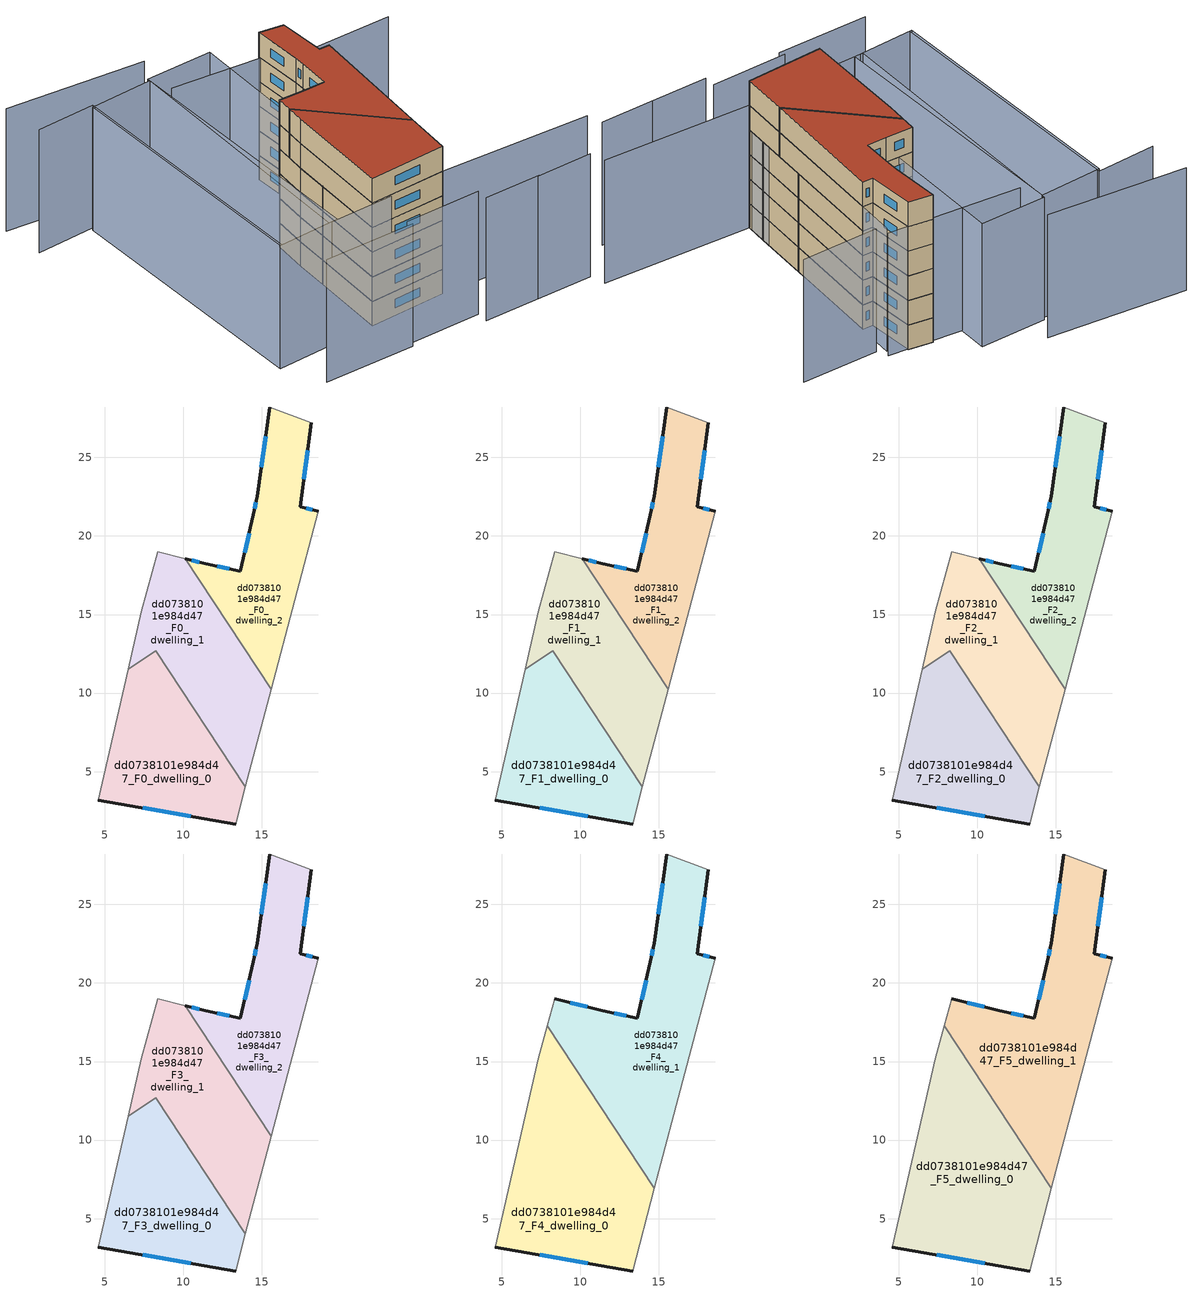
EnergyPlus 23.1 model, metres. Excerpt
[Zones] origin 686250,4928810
dd0738101e984d47_F0_dwelling_0
 floor ground (EU_floor_Construction): 13.33,1.67 13.95,4.04 8.26,12.68 6.5,11.52 4.59,3.19 z0
 wall outside (EU_wall_Construction): 13.33,1.67 4.59,3.19 z0:3
 wall adiabatic (EU_wall_Construction): 13.95,4.04 13.33,1.67 / 4.59,3.19 6.5,11.52 z0:3
 wall to dd0738101e984d47_F0_dwelling_1 (EU_wall_Construction): 6.5,11.52 8.26,12.68 13.95,4.04 z0:3
 window (EU_Window_Construction): 10.49,2.16 7.43,2.69 z0.98:2.02
dd0738101e984d47_F0_dwelling_1
 floor ground (EU_floor_Construction): 13.95,4.04 15.6,10.25 10.12,18.55 8.38,19 7.34,15.19 6.5,11.52 8.26,12.68 z0
 wall adiabatic (EU_wall_Construction): 6.5,11.52 7.34,15.19 8.38,19 10.12,18.55 / 15.6,10.25 13.95,4.04 z0:3
 wall to dd0738101e984d47_F0_dwelling_2 (EU_wall_Construction): 10.12,18.55 15.6,10.25 z0:3
dd0738101e984d47_F0_dwelling_2
 floor ground (EU_floor_Construction): 15.6,10.25 18.6,21.59 17.46,21.86 18.14,27.21 15.51,28.21 14.71,22.52 14.46,21.35 13.64,17.77 11.45,18.22 10.12,18.55 z0
 wall outside (EU_wall_Construction): 10.12,18.55 11.45,18.22 13.64,17.77 14.46,21.35 14.71,22.52 15.51,28.21 / 18.14,27.21 17.46,21.86 18.6,21.59 z0:3
 wall adiabatic (EU_wall_Construction): 15.51,28.21 18.14,27.21 / 18.6,21.59 15.6,10.25 z0:3
 window (EU_Window_Construction): 10.55,18.45 11.02,18.33 / 12.16,18.07 12.93,17.91 / 13.91,18.93 14.19,20.18 / 14.54,21.73 14.63,22.14 / 14.97,24.37 15.25,26.36 / 17.92,25.47 17.68,23.6 / 17.83,21.77 18.23,21.68 z0.98:2.02
dd0738101e984d47_F1_dwelling_0
 floor to dd0738101e984d47_F0_dwelling_0 (EU_floor_Construction): 13.33,1.67 13.95,4.04 8.26,12.68 6.5,11.52 4.59,3.19 z3
 wall outside (EU_wall_Construction): 13.33,1.67 4.59,3.19 z3:6
 wall adiabatic (EU_wall_Construction): 13.95,4.04 13.33,1.67 / 4.59,3.19 6.5,11.52 z3:6
 wall to dd0738101e984d47_F1_dwelling_1 (EU_wall_Construction): 6.5,11.52 8.26,12.68 13.95,4.04 z3:6
 window (EU_Window_Construction): 10.49,2.16 7.43,2.69 z3.98:5.02
dd0738101e984d47_F1_dwelling_1
 floor to dd0738101e984d47_F0_dwelling_1 (EU_floor_Construction): 13.95,4.04 15.6,10.25 10.12,18.55 8.38,19 7.34,15.19 6.5,11.52 8.26,12.68 z3
 wall adiabatic (EU_wall_Construction): 6.5,11.52 7.34,15.19 8.38,19 10.12,18.55 / 15.6,10.25 13.95,4.04 z3:6
 wall to dd0738101e984d47_F1_dwelling_2 (EU_wall_Construction): 10.12,18.55 15.6,10.25 z3:6
dd0738101e984d47_F1_dwelling_2
 floor to dd0738101e984d47_F0_dwelling_2 (EU_floor_Construction): 15.6,10.25 18.6,21.59 17.46,21.86 18.14,27.21 15.51,28.21 14.71,22.52 14.46,21.35 13.64,17.77 11.45,18.22 10.12,18.55 z3
 wall outside (EU_wall_Construction): 10.12,18.55 11.45,18.22 13.64,17.77 14.46,21.35 14.71,22.52 15.51,28.21 / 18.14,27.21 17.46,21.86 18.6,21.59 z3:6
 wall adiabatic (EU_wall_Construction): 15.51,28.21 18.14,27.21 / 18.6,21.59 15.6,10.25 z3:6
 window (EU_Window_Construction): 10.55,18.45 11.02,18.33 / 12.16,18.07 12.93,17.91 / 13.91,18.93 14.19,20.18 / 14.54,21.73 14.63,22.14 / 14.97,24.37 15.25,26.36 / 17.92,25.47 17.68,23.6 / 17.83,21.77 18.23,21.68 z3.98:5.02
dd0738101e984d47_F2_dwelling_0
 floor to dd0738101e984d47_F1_dwelling_0 (EU_floor_Construction): 13.33,1.67 13.95,4.04 8.26,12.68 6.5,11.52 4.59,3.19 z6
 wall outside (EU_wall_Construction): 13.33,1.67 4.59,3.19 z6:9
 wall adiabatic (EU_wall_Construction): 13.95,4.04 13.33,1.67 / 4.59,3.19 6.5,11.52 z6:9
 wall to dd0738101e984d47_F2_dwelling_1 (EU_wall_Construction): 6.5,11.52 8.26,12.68 13.95,4.04 z6:9
 window (EU_Window_Construction): 10.49,2.16 7.43,2.69 z6.98:8.02
dd0738101e984d47_F2_dwelling_1
 floor to dd0738101e984d47_F1_dwelling_1 (EU_floor_Construction): 13.95,4.04 15.6,10.25 10.12,18.55 8.38,19 7.34,15.19 6.5,11.52 8.26,12.68 z6
 wall adiabatic (EU_wall_Construction): 6.5,11.52 7.34,15.19 8.38,19 10.12,18.55 / 15.6,10.25 13.95,4.04 z6:9
 wall to dd0738101e984d47_F2_dwelling_2 (EU_wall_Construction): 10.12,18.55 15.6,10.25 z6:9
dd0738101e984d47_F2_dwelling_2
 floor to dd0738101e984d47_F1_dwelling_2 (EU_floor_Construction): 15.6,10.25 18.6,21.59 17.46,21.86 18.14,27.21 15.51,28.21 14.71,22.52 14.46,21.35 13.64,17.77 11.45,18.22 10.12,18.55 z6
 wall outside (EU_wall_Construction): 10.12,18.55 11.45,18.22 13.64,17.77 14.46,21.35 14.71,22.52 15.51,28.21 / 18.14,27.21 17.46,21.86 18.6,21.59 z6:9
 wall adiabatic (EU_wall_Construction): 15.51,28.21 18.14,27.21 / 18.6,21.59 15.6,10.25 z6:9
 window (EU_Window_Construction): 10.55,18.45 11.02,18.33 / 12.16,18.07 12.93,17.91 / 13.91,18.93 14.19,20.18 / 14.54,21.73 14.63,22.14 / 14.97,24.37 15.25,26.36 / 17.92,25.47 17.68,23.6 / 17.83,21.77 18.23,21.68 z6.98:8.02
dd0738101e984d47_F3_dwelling_0
 floor to dd0738101e984d47_F2_dwelling_0 (EU_floor_Construction): 13.33,1.67 13.95,4.04 8.26,12.68 6.5,11.52 4.59,3.19 z9
 wall outside (EU_wall_Construction): 13.33,1.67 4.59,3.19 z9:12
 wall adiabatic (EU_wall_Construction): 13.95,4.04 13.33,1.67 / 4.59,3.19 6.5,11.52 z9:12
 wall to dd0738101e984d47_F3_dwelling_1 (EU_wall_Construction): 6.5,11.52 8.26,12.68 13.95,4.04 z9:12
 window (EU_Window_Construction): 10.49,2.16 7.43,2.69 z9.98:11.02
dd0738101e984d47_F3_dwelling_1
 floor to dd0738101e984d47_F2_dwelling_1 (EU_floor_Construction): 13.95,4.04 15.6,10.25 10.12,18.55 8.38,19 7.34,15.19 6.5,11.52 8.26,12.68 z9
 wall adiabatic (EU_wall_Construction): 6.5,11.52 7.34,15.19 8.38,19 10.12,18.55 / 15.6,10.25 13.95,4.04 z9:12
 wall to dd0738101e984d47_F3_dwelling_2 (EU_wall_Construction): 10.12,18.55 15.6,10.25 z9:12
dd0738101e984d47_F3_dwelling_2
 floor to dd0738101e984d47_F2_dwelling_2 (EU_floor_Construction): 15.6,10.25 18.6,21.59 17.46,21.86 18.14,27.21 15.51,28.21 14.71,22.52 14.46,21.35 13.64,17.77 11.45,18.22 10.12,18.55 z9
 wall outside (EU_wall_Construction): 10.12,18.55 11.45,18.22 13.64,17.77 14.46,21.35 14.71,22.52 15.51,28.21 / 18.14,27.21 17.46,21.86 18.6,21.59 z9:12
 wall adiabatic (EU_wall_Construction): 15.51,28.21 18.14,27.21 / 18.6,21.59 15.6,10.25 z9:12
 window (EU_Window_Construction): 10.55,18.45 11.02,18.33 / 12.16,18.07 12.93,17.91 / 13.91,18.93 14.19,20.18 / 14.54,21.73 14.63,22.14 / 14.97,24.37 15.25,26.36 / 17.92,25.47 17.68,23.6 / 17.83,21.77 18.23,21.68 z9.98:11.02
dd0738101e984d47_F4_dwelling_0
 floor to dd0738101e984d47_F3_dwelling_0 (EU_floor_Construction): 13.33,1.67 13.95,4.04 8.26,12.68 6.5,11.52 4.59,3.19 z12
 floor to dd0738101e984d47_F3_dwelling_1 (EU_floor_Construction): 13.95,4.04 14.73,6.95 7.91,17.29 7.34,15.19 6.5,11.52 8.26,12.68 z12
 wall outside (EU_wall_Construction): 13.33,1.67 4.59,3.19 z12:15
 wall adiabatic (EU_wall_Construction): 4.59,3.19 7.34,15.19 7.91,17.29 / 14.73,6.95 13.33,1.67 z12:15
 wall to dd0738101e984d47_F4_dwelling_1 (EU_wall_Construction): 7.91,17.29 14.73,6.95 z12:15
 window (EU_Window_Construction): 10.49,2.16 7.43,2.69 z12.98:14.02
dd0738101e984d47_F4_dwelling_1
 floor to dd0738101e984d47_F3_dwelling_1 (EU_floor_Construction): 14.73,6.95 15.6,10.25 10.12,18.55 8.38,19 7.91,17.29 z12
 floor to dd0738101e984d47_F3_dwelling_2 (EU_floor_Construction): 15.6,10.25 18.6,21.59 17.46,21.86 18.14,27.21 15.51,28.21 14.71,22.52 14.46,21.35 13.64,17.77 11.45,18.22 10.12,18.55 z12
 wall outside (EU_wall_Construction): 8.38,19 11.45,18.22 13.64,17.77 14.46,21.35 14.71,22.52 15.51,28.21 / 18.14,27.21 17.46,21.86 18.6,21.59 z12:15
 wall adiabatic (EU_wall_Construction): 7.91,17.29 8.38,19 / 15.51,28.21 18.14,27.21 / 18.6,21.59 14.73,6.95 z12:15
 window (EU_Window_Construction): 9.38,18.74 10.45,18.47 / 12.16,18.07 12.93,17.91 / 13.91,18.93 14.19,20.18 / 14.54,21.73 14.63,22.14 / 14.97,24.37 15.25,26.36 / 17.92,25.47 17.68,23.6 / 17.83,21.77 18.23,21.68 z12.98:14.02
dd0738101e984d47_F5_dwelling_0
 floor to dd0738101e984d47_F4_dwelling_0 (EU_floor_Construction): 13.33,1.67 14.73,6.95 7.91,17.29 7.34,15.19 4.59,3.19 z15
 wall outside (EU_wall_Construction): 13.33,1.67 4.59,3.19 z15:18
 wall adiabatic (EU_wall_Construction): 4.59,3.19 7.34,15.19 7.91,17.29 / 14.73,6.95 13.33,1.67 z15:18
 wall to dd0738101e984d47_F5_dwelling_1 (EU_wall_Construction): 7.91,17.29 14.73,6.95 z15:18
 window (EU_Window_Construction): 10.49,2.16 7.43,2.69 z15.98:17.02
 roof outside (EU_roof_Construction): 7.91,17.29 14.73,6.95 13.33,1.67 4.59,3.19 7.34,15.19 z18
dd0738101e984d47_F5_dwelling_1
 floor to dd0738101e984d47_F4_dwelling_1 (EU_floor_Construction): 14.73,6.95 18.6,21.59 17.46,21.86 18.14,27.21 15.51,28.21 14.71,22.52 14.46,21.35 13.64,17.77 11.45,18.22 8.38,19 7.91,17.29 z15
 wall outside (EU_wall_Construction): 8.38,19 11.45,18.22 13.64,17.77 14.46,21.35 14.71,22.52 15.51,28.21 / 18.14,27.21 17.46,21.86 18.6,21.59 z15:18
 wall adiabatic (EU_wall_Construction): 7.91,17.29 8.38,19 / 15.51,28.21 18.14,27.21 / 18.6,21.59 14.73,6.95 z15:18
 window (EU_Window_Construction): 9.38,18.74 10.45,18.47 / 12.16,18.07 12.93,17.91 / 13.91,18.93 14.19,20.18 / 14.54,21.73 14.63,22.14 / 14.97,24.37 15.25,26.36 / 17.92,25.47 17.68,23.6 / 17.83,21.77 18.23,21.68 z15.98:17.02
 roof outside (EU_roof_Construction): 18.14,27.21 17.46,21.86 18.6,21.59 14.73,6.95 7.91,17.29 8.38,19 11.45,18.22 13.64,17.77 14.46,21.35 14.71,22.52 15.51,28.21 z18
shading: 4.6,-1.49 13.12,-3.27 / 19.04,-5.92 25.29,-7.2 / -5.52,0.13 4.72,-2.1 / 12.84,-4.57 19.2,-5.92 / 29.87,-2.71 13.33,1.67 / 13.33,1.67 19.71,25.78 / -8.23,36.05 -1.59,34.93 / -1.59,34.93 -6.61,5.15 / 29.21,23.22 20.51,25.07 / 20.23,26.44 5.76,31.02 / 7.38,36.12 -7.78,40.92 / -0.77,4.13 5.34,33.83 / 5.34,33.83 12.82,32.29 / 12.82,32.29 6.71,2.6 / 6.71,2.6 -0.77,4.13 / -1.85,34.68 5.27,33.47 / 5.27,33.47 0.25,3.95 / 0.25,3.95 -6.87,5.16 / -6.87,5.16 -1.85,34.68 z0:15
[Building]
EU S2 Campaign: North Axis=0; Terrain=City; Solar Distribution=FullExterior
[Site:Location]
Bologna: Latitude=44.5; Longitude=11.25; Time Zone=1; Elevation=37
[SizingPeriod:WeatherFileDays]
AnnualSizingPeriod: Begin Month=1; Begin Day of Month=1; End Month=12; End Day of Month=31; Day of Week for Start Day=Monday; Use Weather File Daylight Saving Period=No; Use Weather File Rain and Snow Indicators=No
[MATERIAL]
EU_InternalMass_Material: Roughness=MediumRough; Thickness=0.1; Conductivity=1; Density=1800; Specific Heat=900; Thermal Absorptance=0.9; Solar Absorptance=0.7; Visible Absorptance=0.7
[MATERIAL:NOMASS] Roughness=MediumRough; Thermal Absorptance=0.9; Solar Absorptance=0.7; Visible Absorptance=0.7
Name | Thermal Resistance
EU_wall_NoMass | 0.905828
EU_roof_NoMass | 0.37593
EU_floor_NoMass | 0.67114
[WINDOWMATERIAL:SIMPLEGLAZINGSYSTEM]
EU_Window_SimpleGlazing: UFactor=4.52486; Solar Heat Gain Coefficient=0.85; Visible Transmittance=0.85
[CONSTRUCTION]
EU_wall_Construction: EU_wall_NoMass
EU_roof_Construction: EU_roof_NoMass
EU_floor_Construction: EU_floor_NoMass
EU_InternalMass_Construction: EU_InternalMass_Material
EU_Window_Construction: EU_Window_SimpleGlazing
[ZONE] Type=1; Multiplier=1; Ceiling Height=autocalculate; Floor Area=autocalculate; Part of Total Floor Area=Yes
Name | Volume
dd0738101e984d47_F0_dwelling_0 | 179.834
dd0738101e984d47_F1_dwelling_0; dd0738101e984d47_F2_dwelling_0; dd0738101e984d47_F3_dwelling_0 | 179.836
dd0738101e984d47_F4_dwelling_0 | 269.734
dd0738101e984d47_F5_dwelling_0 | 269.747
dd0738101e984d47_F0_dwelling_1 | 179.83
dd0738101e984d47_F1_dwelling_1; dd0738101e984d47_F2_dwelling_1; dd0738101e984d47_F3_dwelling_1 | 179.829
dd0738101e984d47_F4_dwelling_1 | 269.75
dd0738101e984d47_F5_dwelling_1 | 269.758
dd0738101e984d47_F0_dwelling_2; dd0738101e984d47_F1_dwelling_2; dd0738101e984d47_F2_dwelling_2; dd0738101e984d47_F3_dwelling_2 | 179.821
[INTERNALMASS] Construction=EU_InternalMass_Construction
Name | Zone or ZoneList | Surface Area
dd0738101e984d47_F0_dwelling_0_EU_InternalMass | dd0738101e984d47_F0_dwelling_0 | 59.9456
dd0738101e984d47_F0_dwelling_1_EU_InternalMass | dd0738101e984d47_F0_dwelling_1 | 59.943
dd0738101e984d47_F0_dwelling_2_EU_InternalMass | dd0738101e984d47_F0_dwelling_2 | 59.9429
dd0738101e984d47_F1_dwelling_0_EU_InternalMass | dd0738101e984d47_F1_dwelling_0 | 59.9456
dd0738101e984d47_F1_dwelling_1_EU_InternalMass | dd0738101e984d47_F1_dwelling_1 | 59.943
dd0738101e984d47_F1_dwelling_2_EU_InternalMass | dd0738101e984d47_F1_dwelling_2 | 59.9429
dd0738101e984d47_F2_dwelling_0_EU_InternalMass | dd0738101e984d47_F2_dwelling_0 | 59.9456
dd0738101e984d47_F2_dwelling_1_EU_InternalMass | dd0738101e984d47_F2_dwelling_1 | 59.943
dd0738101e984d47_F2_dwelling_2_EU_InternalMass | dd0738101e984d47_F2_dwelling_2 | 59.9429
dd0738101e984d47_F3_dwelling_0_EU_InternalMass | dd0738101e984d47_F3_dwelling_0 | 59.9456
dd0738101e984d47_F3_dwelling_1_EU_InternalMass | dd0738101e984d47_F3_dwelling_1 | 59.943
dd0738101e984d47_F3_dwelling_2_EU_InternalMass | dd0738101e984d47_F3_dwelling_2 | 59.9429
dd0738101e984d47_F4_dwelling_0_EU_InternalMass | dd0738101e984d47_F4_dwelling_0 | 89.9186
dd0738101e984d47_F4_dwelling_1_EU_InternalMass | dd0738101e984d47_F4_dwelling_1 | 89.921
dd0738101e984d47_F5_dwelling_0_EU_InternalMass | dd0738101e984d47_F5_dwelling_0 | 89.9186
dd0738101e984d47_F5_dwelling_1_EU_InternalMass | dd0738101e984d47_F5_dwelling_1 | 89.921
[OTHEREQUIPMENT] Fuel Type=Electricity; Design Level Calculation Method=Watts/Area; Power per Zone Floor Area=1; Fraction Latent=0; Fraction Radiant=0; Fraction Lost=0; Carbon Dioxide Generation Rate=0; EndUse Subcategory=EU_Step8_InternalGains
Name | Zone or ZoneList or Space or SpaceList | Schedule
EU_Step8_InternalGain_dd0738101e984d47_F0_dwelling_0_f000 | dd0738101e984d47_F0_dwelling_0 | EU_Step8_GainSchedule_dd0738101e984d47_F0_dwelling_0_f000
EU_Step8_InternalGain_dd0738101e984d47_F0_dwelling_1_f000 | dd0738101e984d47_F0_dwelling_1 | EU_Step8_GainSchedule_dd0738101e984d47_F0_dwelling_1_f000
EU_Step8_InternalGain_dd0738101e984d47_F0_dwelling_2_f000 | dd0738101e984d47_F0_dwelling_2 | EU_Step8_GainSchedule_dd0738101e984d47_F0_dwelling_2_f000
EU_Step8_InternalGain_dd0738101e984d47_F1_dwelling_0_f000 | dd0738101e984d47_F1_dwelling_0 | EU_Step8_GainSchedule_dd0738101e984d47_F1_dwelling_0_f000
EU_Step8_InternalGain_dd0738101e984d47_F1_dwelling_1_f000 | dd0738101e984d47_F1_dwelling_1 | EU_Step8_GainSchedule_dd0738101e984d47_F1_dwelling_1_f000
EU_Step8_InternalGain_dd0738101e984d47_F1_dwelling_2_f000 | dd0738101e984d47_F1_dwelling_2 | EU_Step8_GainSchedule_dd0738101e984d47_F1_dwelling_2_f000
EU_Step8_InternalGain_dd0738101e984d47_F2_dwelling_0_f000 | dd0738101e984d47_F2_dwelling_0 | EU_Step8_GainSchedule_dd0738101e984d47_F2_dwelling_0_f000
EU_Step8_InternalGain_dd0738101e984d47_F2_dwelling_1_f000 | dd0738101e984d47_F2_dwelling_1 | EU_Step8_GainSchedule_dd0738101e984d47_F2_dwelling_1_f000
EU_Step8_InternalGain_dd0738101e984d47_F2_dwelling_2_f000 | dd0738101e984d47_F2_dwelling_2 | EU_Step8_GainSchedule_dd0738101e984d47_F2_dwelling_2_f000
EU_Step8_InternalGain_dd0738101e984d47_F3_dwelling_0_f000 | dd0738101e984d47_F3_dwelling_0 | EU_Step8_GainSchedule_dd0738101e984d47_F3_dwelling_0_f000
EU_Step8_InternalGain_dd0738101e984d47_F3_dwelling_1_f000 | dd0738101e984d47_F3_dwelling_1 | EU_Step8_GainSchedule_dd0738101e984d47_F3_dwelling_1_f000
EU_Step8_InternalGain_dd0738101e984d47_F3_dwelling_2_f000 | dd0738101e984d47_F3_dwelling_2 | EU_Step8_GainSchedule_dd0738101e984d47_F3_dwelling_2_f000
EU_Step8_InternalGain_dd0738101e984d47_F4_dwelling_0_f000 | dd0738101e984d47_F4_dwelling_0 | EU_Step8_GainSchedule_dd0738101e984d47_F4_dwelling_0_f000
EU_Step8_InternalGain_dd0738101e984d47_F4_dwelling_1_f000 | dd0738101e984d47_F4_dwelling_1 | EU_Step8_GainSchedule_dd0738101e984d47_F4_dwelling_1_f000
EU_Step8_InternalGain_dd0738101e984d47_F5_dwelling_0_f000 | dd0738101e984d47_F5_dwelling_0 | EU_Step8_GainSchedule_dd0738101e984d47_F5_dwelling_0_f000
EU_Step8_InternalGain_dd0738101e984d47_F5_dwelling_1_f000 | dd0738101e984d47_F5_dwelling_1 | EU_Step8_GainSchedule_dd0738101e984d47_F5_dwelling_1_f000
[ZONEVENTILATION:DESIGNFLOWRATE] Schedule=EU_AlwaysOn; Design Flow Rate Calculation Method=AirChanges/Hour; Air Changes per Hour=0.73129; Ventilation Type=Natural; Fan Pressure Rise=0; Fan Total Efficiency=1; Constant Term Coefficient=1; Temperature Term Coefficient=0; Velocity Term Coefficient=0; Velocity Squared Term Coefficient=0; Minimum Indoor Temperature=-100; Maximum Indoor Temperature=100; Delta Temperature=-100; Minimum Outdoor Temperature=-100; Maximum Outdoor Temperature=100; Maximum Wind Speed=40
Name | Zone or ZoneList or Space or SpaceList
EU_ConstantAir_dd0738101e984d47_F0_dwelling_0 | dd0738101e984d47_F0_dwelling_0
EU_ConstantAir_dd0738101e984d47_F0_dwelling_1 | dd0738101e984d47_F0_dwelling_1
EU_ConstantAir_dd0738101e984d47_F0_dwelling_2 | dd0738101e984d47_F0_dwelling_2
EU_ConstantAir_dd0738101e984d47_F1_dwelling_0 | dd0738101e984d47_F1_dwelling_0
EU_ConstantAir_dd0738101e984d47_F1_dwelling_1 | dd0738101e984d47_F1_dwelling_1
EU_ConstantAir_dd0738101e984d47_F1_dwelling_2 | dd0738101e984d47_F1_dwelling_2
EU_ConstantAir_dd0738101e984d47_F2_dwelling_0 | dd0738101e984d47_F2_dwelling_0
EU_ConstantAir_dd0738101e984d47_F2_dwelling_1 | dd0738101e984d47_F2_dwelling_1
EU_ConstantAir_dd0738101e984d47_F2_dwelling_2 | dd0738101e984d47_F2_dwelling_2
EU_ConstantAir_dd0738101e984d47_F3_dwelling_0 | dd0738101e984d47_F3_dwelling_0
EU_ConstantAir_dd0738101e984d47_F3_dwelling_1 | dd0738101e984d47_F3_dwelling_1
EU_ConstantAir_dd0738101e984d47_F3_dwelling_2 | dd0738101e984d47_F3_dwelling_2
EU_ConstantAir_dd0738101e984d47_F4_dwelling_0 | dd0738101e984d47_F4_dwelling_0
EU_ConstantAir_dd0738101e984d47_F4_dwelling_1 | dd0738101e984d47_F4_dwelling_1
EU_ConstantAir_dd0738101e984d47_F5_dwelling_0 | dd0738101e984d47_F5_dwelling_0
EU_ConstantAir_dd0738101e984d47_F5_dwelling_1 | dd0738101e984d47_F5_dwelling_1
[HVACTEMPLATE:THERMOSTAT] Constant Heating Setpoint=20; Constant Cooling Setpoint=50
EU_HeatOnly_dd0738101e984d47_F0_dwelling_0; EU_HeatOnly_dd0738101e984d47_F0_dwelling_1; EU_HeatOnly_dd0738101e984d47_F0_dwelling_2; EU_HeatOnly_dd0738101e984d47_F1_dwelling_0; EU_HeatOnly_dd0738101e984d47_F1_dwelling_1; EU_HeatOnly_dd0738101e984d47_F1_dwelling_2; EU_HeatOnly_dd0738101e984d47_F2_dwelling_0; EU_HeatOnly_dd0738101e984d47_F2_dwelling_1; EU_HeatOnly_dd0738101e984d47_F2_dwelling_2; EU_HeatOnly_dd0738101e984d47_F3_dwelling_0; EU_HeatOnly_dd0738101e984d47_F3_dwelling_1; EU_HeatOnly_dd0738101e984d47_F3_dwelling_2; EU_HeatOnly_dd0738101e984d47_F4_dwelling_0; EU_HeatOnly_dd0738101e984d47_F4_dwelling_1; EU_HeatOnly_dd0738101e984d47_F5_dwelling_0; EU_HeatOnly_dd0738101e984d47_F5_dwelling_1
[HVACTEMPLATE:ZONE:IDEALLOADSAIRSYSTEM] System Availability Schedule=EU_AlwaysOn; Maximum Heating Supply Air Temperature=50; Minimum Cooling Supply Air Temperature=13; Maximum Heating Supply Air Humidity Ratio=0.0156; Minimum Cooling Supply Air Humidity Ratio=0.0077; Heating Limit=NoLimit; Cooling Limit=NoLimit; Heating Availability Schedule=EU_AlwaysOn; Cooling Availability Schedule=EU_CoolingOff; Dehumidification Control Type=ConstantSensibleHeatRatio; Cooling Sensible Heat Ratio=0.7; Dehumidification Setpoint=60; Humidification Control Type=None; Humidification Setpoint=30; Outdoor Air Method=None; Outdoor Air Flow Rate per Person=0.00944; Outdoor Air Flow Rate per Zone Floor Area=0; Outdoor Air Flow Rate per Zone=0; Demand Controlled Ventilation Type=None; Outdoor Air Economizer Type=NoEconomizer; Heat Recovery Type=None; Sensible Heat Recovery Effectiveness=0.7; Latent Heat Recovery Effectiveness=0.65
Name | Template Thermostat
dd0738101e984d47_F0_dwelling_0 | EU_HeatOnly_dd0738101e984d47_F0_dwelling_0
dd0738101e984d47_F0_dwelling_1 | EU_HeatOnly_dd0738101e984d47_F0_dwelling_1
dd0738101e984d47_F0_dwelling_2 | EU_HeatOnly_dd0738101e984d47_F0_dwelling_2
dd0738101e984d47_F1_dwelling_0 | EU_HeatOnly_dd0738101e984d47_F1_dwelling_0
dd0738101e984d47_F1_dwelling_1 | EU_HeatOnly_dd0738101e984d47_F1_dwelling_1
dd0738101e984d47_F1_dwelling_2 | EU_HeatOnly_dd0738101e984d47_F1_dwelling_2
dd0738101e984d47_F2_dwelling_0 | EU_HeatOnly_dd0738101e984d47_F2_dwelling_0
dd0738101e984d47_F2_dwelling_1 | EU_HeatOnly_dd0738101e984d47_F2_dwelling_1
dd0738101e984d47_F2_dwelling_2 | EU_HeatOnly_dd0738101e984d47_F2_dwelling_2
dd0738101e984d47_F3_dwelling_0 | EU_HeatOnly_dd0738101e984d47_F3_dwelling_0
dd0738101e984d47_F3_dwelling_1 | EU_HeatOnly_dd0738101e984d47_F3_dwelling_1
dd0738101e984d47_F3_dwelling_2 | EU_HeatOnly_dd0738101e984d47_F3_dwelling_2
dd0738101e984d47_F4_dwelling_0 | EU_HeatOnly_dd0738101e984d47_F4_dwelling_0
dd0738101e984d47_F4_dwelling_1 | EU_HeatOnly_dd0738101e984d47_F4_dwelling_1
dd0738101e984d47_F5_dwelling_0 | EU_HeatOnly_dd0738101e984d47_F5_dwelling_0
dd0738101e984d47_F5_dwelling_1 | EU_HeatOnly_dd0738101e984d47_F5_dwelling_1
[SIZING:ZONE] Zone Cooling Design Supply Air Temperature Input Method=SupplyAirTemperature; Zone Cooling Design Supply Air Temperature=13; Zone Heating Design Supply Air Temperature Input Method=SupplyAirTemperature; Zone Heating Design Supply Air Temperature=50; Zone Cooling Design Supply Air Humidity Ratio=0.008; Zone Heating Design Supply Air Humidity Ratio=0.008; Cooling Design Air Flow Method=DesignDay; Cooling Design Air Flow Rate=0; Cooling Minimum Air Flow per Zone Floor Area=0.000762; Cooling Minimum Air Flow=0; Cooling Minimum Air Flow Fraction=0.2; Heating Design Air Flow Method=DesignDay; Heating Design Air Flow Rate=0; Heating Maximum Air Flow per Zone Floor Area=0.002032; Heating Maximum Air Flow=0.141576; Heating Maximum Air Flow Fraction=0.3; Account for Dedicated Outdoor Air System=No; Dedicated Outdoor Air System Control Strategy=NeutralSupplyAir; Dedicated Outdoor Air Low Setpoint Temperature for Design=autosize; Dedicated Outdoor Air High Setpoint Temperature for Design=autosize; Zone Load Sizing Method=Sensible Load Only No Latent Load; Zone Latent Cooling Design Supply Air Humidity Ratio Input Method=HumidityRatioDifference; Zone Cooling Design Supply Air Humidity Ratio Difference=0.005; Zone Latent Heating Design Supply Air Humidity Ratio Input Method=HumidityRatioDifference; Zone Humidification Design Supply Air Humidity Ratio Difference=0.005
dd0738101e984d47_F0_dwelling_0; dd0738101e984d47_F0_dwelling_1; dd0738101e984d47_F0_dwelling_2; dd0738101e984d47_F1_dwelling_0; dd0738101e984d47_F1_dwelling_1; dd0738101e984d47_F1_dwelling_2; dd0738101e984d47_F2_dwelling_0; dd0738101e984d47_F2_dwelling_1; dd0738101e984d47_F2_dwelling_2; dd0738101e984d47_F3_dwelling_0; dd0738101e984d47_F3_dwelling_1; dd0738101e984d47_F3_dwelling_2; dd0738101e984d47_F4_dwelling_0; dd0738101e984d47_F4_dwelling_1; dd0738101e984d47_F5_dwelling_0; dd0738101e984d47_F5_dwelling_1
[SCHEDULE:CONSTANT]
Name | Hourly Value
EU_AlwaysOn | 1
EU_CoolingOff | 0
[SCHEDULE:FILE] Column Number=1; Rows to Skip at Top=0; Number of Hours of Data=8760; Column Separator=Comma; Interpolate to Timestep=No; Minutes per Item=60; Adjust Schedule for Daylight Savings=Yes
Name | File
EU_Step8_GainSchedule_dd0738101e984d47_F0_dwelling_0_f000 | ../../schedules/dd0738101e984d47/dd0738101e984d47_F0_dwelling_0_f000_gain.csv
EU_Step8_GainSchedule_dd0738101e984d47_F0_dwelling_1_f000 | ../../schedules/dd0738101e984d47/dd0738101e984d47_F0_dwelling_1_f000_gain.csv
EU_Step8_GainSchedule_dd0738101e984d47_F0_dwelling_2_f000 | ../../schedules/dd0738101e984d47/dd0738101e984d47_F0_dwelling_2_f000_gain.csv
EU_Step8_GainSchedule_dd0738101e984d47_F1_dwelling_0_f000 | ../../schedules/dd0738101e984d47/dd0738101e984d47_F1_dwelling_0_f000_gain.csv
EU_Step8_GainSchedule_dd0738101e984d47_F1_dwelling_1_f000 | ../../schedules/dd0738101e984d47/dd0738101e984d47_F1_dwelling_1_f000_gain.csv
EU_Step8_GainSchedule_dd0738101e984d47_F1_dwelling_2_f000 | ../../schedules/dd0738101e984d47/dd0738101e984d47_F1_dwelling_2_f000_gain.csv
EU_Step8_GainSchedule_dd0738101e984d47_F2_dwelling_0_f000 | ../../schedules/dd0738101e984d47/dd0738101e984d47_F2_dwelling_0_f000_gain.csv
EU_Step8_GainSchedule_dd0738101e984d47_F2_dwelling_1_f000 | ../../schedules/dd0738101e984d47/dd0738101e984d47_F2_dwelling_1_f000_gain.csv
EU_Step8_GainSchedule_dd0738101e984d47_F2_dwelling_2_f000 | ../../schedules/dd0738101e984d47/dd0738101e984d47_F2_dwelling_2_f000_gain.csv
EU_Step8_GainSchedule_dd0738101e984d47_F3_dwelling_0_f000 | ../../schedules/dd0738101e984d47/dd0738101e984d47_F3_dwelling_0_f000_gain.csv
EU_Step8_GainSchedule_dd0738101e984d47_F3_dwelling_1_f000 | ../../schedules/dd0738101e984d47/dd0738101e984d47_F3_dwelling_1_f000_gain.csv
EU_Step8_GainSchedule_dd0738101e984d47_F3_dwelling_2_f000 | ../../schedules/dd0738101e984d47/dd0738101e984d47_F3_dwelling_2_f000_gain.csv
EU_Step8_GainSchedule_dd0738101e984d47_F4_dwelling_0_f000 | ../../schedules/dd0738101e984d47/dd0738101e984d47_F4_dwelling_0_f000_gain.csv
EU_Step8_GainSchedule_dd0738101e984d47_F4_dwelling_1_f000 | ../../schedules/dd0738101e984d47/dd0738101e984d47_F4_dwelling_1_f000_gain.csv
EU_Step8_GainSchedule_dd0738101e984d47_F5_dwelling_0_f000 | ../../schedules/dd0738101e984d47/dd0738101e984d47_F5_dwelling_0_f000_gain.csv
EU_Step8_GainSchedule_dd0738101e984d47_F5_dwelling_1_f000 | ../../schedules/dd0738101e984d47/dd0738101e984d47_F5_dwelling_1_f000_gain.csv
